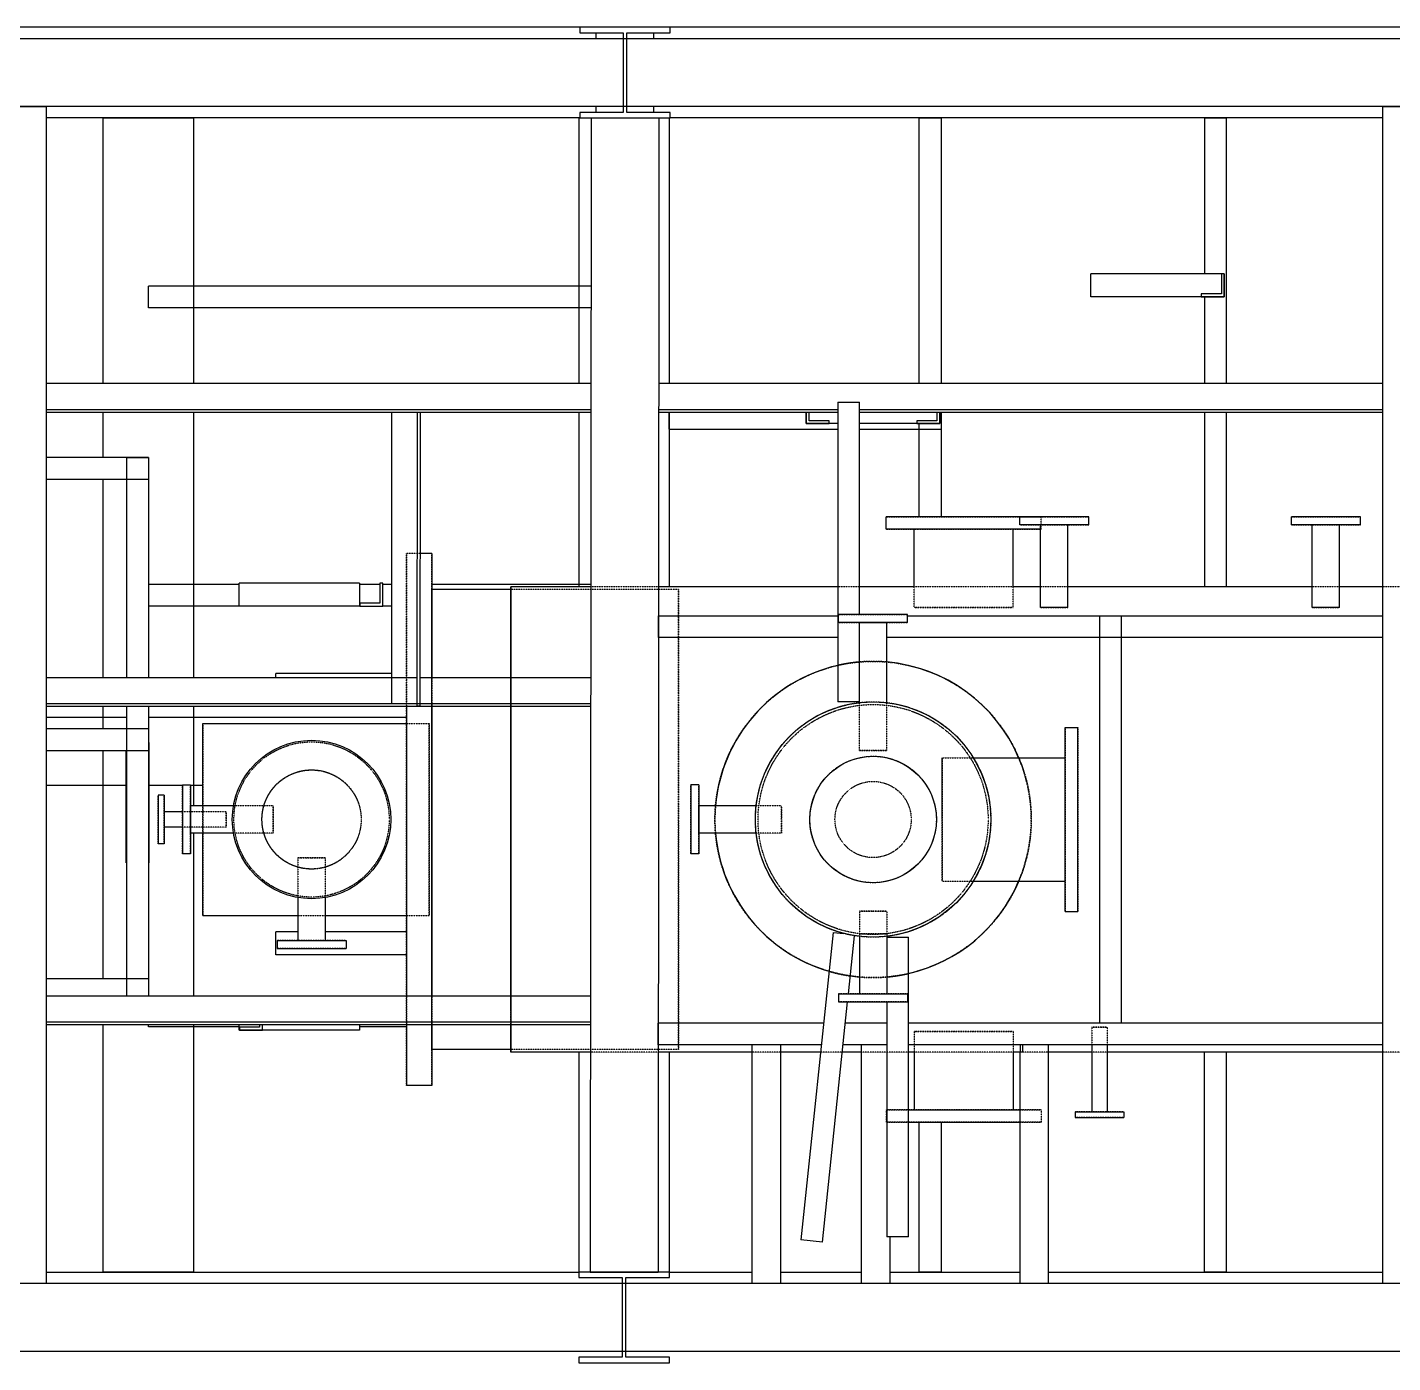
# Model space of a CAD drawing. Header units: inches. Extents: x 19 to 689223, y 34 to 210034.
# Drawn here: x 136505 to 139399, y 154164 to 156996 of the extents above; entities that cross this region are included whole.
import ezdxf

# ---------------------------------------------------------------- set-up
doc = ezdxf.new("R2010")
doc.units = ezdxf.units.IN
doc.header["$MEASUREMENT"] = 0
doc.linetypes.add('CABLEROUTEALL-EMBED 1_DWG$0$HIDDEN2', pattern=[0.1875, 0.125, -0.0625])
doc.layers.add('CABLEROUTEALL-EMBED 1_DWG$0$DwgTemplate', color=7, linetype='Continuous')

msp = doc.modelspace()

# ---------------------------------------------------------------- linework, layer by layer
at = {"layer": 'CABLEROUTEALL-EMBED 1_DWG$0$DwgTemplate', "color": 9, "linetype": 'Continuous'}
for p, q in [((137675.8963, 156995.8853), (135226.0062, 156995.8853)), ((137867.8747, 156995.8853), (137675.8963, 156995.8853)), ((137675.8963, 156995.8853), (137675.8963, 156984.3666)), ((137675.8963, 156984.3666), (137768.0459, 156984.3666)), ((137710.9323, 156971.888), (137710.9323, 156984.3666)), ((137768.0459, 156984.3666), (137768.0459, 156815.4256)), ((137775.725, 156984.3666), (137867.8747, 156984.3666)), ((137775.725, 156815.4256), (137775.725, 156984.3666)), ((137832.8386, 156971.888), (137832.8386, 156984.3666)), ((137867.8747, 156984.3666), (137867.8747, 156995.8853)), ((142137.2274, 156995.8853), (137867.8747, 156995.8853)), ((135130.017, 156971.888), (142229.377, 156971.888)), ((142229.377, 156827.9042), (135130.017, 156827.9042)), ((136401.8737, 156827.9042), (136545.8574, 156827.9042)), ((136545.8574, 154332.1854), (136545.8574, 156827.9042)), ((137675.8963, 156815.4256), (137675.8963, 156803.9069)), ((137768.0459, 156815.4256), (137675.8963, 156815.4256)), ((137710.9323, 156815.4256), (137710.9323, 156827.9042)), ((137867.8747, 156815.4256), (137775.725, 156815.4256)), ((137832.8386, 156815.4256), (137832.8386, 156827.9042)), ((137867.8747, 156803.9069), (137867.8747, 156815.4256)), ((139377.5383, 156827.9042), (139377.5383, 154332.1854)), ((139377.5383, 156827.9042), (139521.5221, 156827.9042)), ((137675.8963, 156803.9069), (136545.8574, 156803.9069)), ((136665.8439, 156803.9069), (136857.8223, 156803.9069)), ((136665.8439, 156240.4504), (136665.8439, 156803.9069)), ((136857.8223, 156240.4504), (136857.8223, 156803.9069)), ((137673.7304, 156803.9069), (137673.7304, 156240.4504)), ((137673.7304, 156803.9069), (137675.8963, 156803.9069)), ((137675.8963, 156803.9069), (137867.8747, 156803.9069)), ((137699.8206, 156803.9069), (137697.9587, 154356.1827)), ((137699.8206, 156803.9069), (137843.8044, 156803.9069)), ((137843.8044, 156803.9069), (137841.9425, 154356.1827)), ((137865.7087, 156803.9069), (137865.7087, 156240.4504)), ((139377.5383, 156803.9069), (137867.8747, 156803.9069)), ((138395.569, 156240.4504), (138395.569, 156803.9069)), ((138395.569, 156803.9069), (138441.6438, 156803.9069)), ((138441.6438, 156803.9069), (138441.6438, 156240.4504)), ((139000.3009, 156803.9069), (139046.3757, 156803.9069)), ((139000.3009, 156803.9069), (139000.3009, 156473.1282)), ((139046.3757, 156803.9069), (139046.3757, 156240.4504)), ((139041.9602, 156473.1282), (138758.859, 156473.1282)), ((138758.859, 156424.3657), (138758.859, 156473.1282)), ((139035.8649, 156473.1282), (139035.8649, 156430.461)), ((139041.9602, 156473.1282), (139035.8649, 156473.1282)), ((139041.9602, 156424.3657), (139041.9602, 156473.1282)), ((139041.9602, 156473.1282), (139041.9602, 156424.3657)), ((137699.5489, 156446.8271), (136761.8331, 156446.8271)), ((136761.8331, 156400.7523), (136761.8331, 156446.8271)), ((139041.9602, 156424.3657), (138758.859, 156424.3657)), ((138993.1977, 156430.461), (138993.1977, 156424.3657)), ((139035.8649, 156430.461), (138993.1977, 156430.461)), ((138993.1977, 156424.3657), (139041.9602, 156424.3657)), ((139000.3009, 156424.3657), (139000.3009, 156240.4504)), ((137699.5139, 156400.7523), (136761.8331, 156400.7523)), ((137699.392, 156240.4504), (136545.8574, 156240.4504)), ((139377.5383, 156240.4504), (137843.3758, 156240.4504)), ((138222.6325, 156201.2256), (138222.6325, 155565.6464)), ((138222.6325, 156201.2256), (138268.7073, 156201.2256)), ((138268.7073, 155750.4026), (138268.7073, 156201.2256)), ((136545.8574, 156185.7366), (137699.3503, 156185.7366)), ((136545.8574, 156179.9772), (136545.8574, 156185.7366)), ((136545.8574, 156179.9772), (137699.346, 156179.9772)), ((136665.8439, 156083.988), (136665.8439, 156179.9772)), ((136857.8223, 155616.5207), (136857.8223, 156179.9772)), ((137276.9305, 156179.9772), (137276.6176, 155561.8069)), ((137331.3285, 155556.0504), (137331.6444, 156179.9801)), ((137331.6444, 156179.9801), (137337.4037, 156179.9772)), ((137337.4037, 156179.9772), (137337.0879, 155556.0475)), ((137673.7304, 156179.9772), (137673.7304, 155809.459)), ((137699.3503, 156185.7366), (137699.346, 156179.9772)), ((137843.3298, 156179.9772), (137843.3342, 156185.7366)), ((137843.3298, 156179.9772), (138222.6325, 156179.9772)), ((137843.3342, 156185.7366), (138222.6325, 156185.7366)), ((137865.7087, 156179.9772), (137865.7087, 155809.459)), ((137865.7087, 156143.5013), (137865.7087, 156179.9772)), ((138156.1094, 156179.9772), (138156.1094, 156155.596)), ((138156.1094, 156155.596), (138156.1094, 156179.9772)), ((138162.2048, 156161.6913), (138162.2048, 156179.9772)), ((138268.7073, 156185.7366), (139377.5383, 156185.7366)), ((138268.7073, 156179.9772), (139377.5383, 156179.9772)), ((138433.1153, 156179.9772), (138433.1153, 156161.6913)), ((138439.2106, 156179.9772), (138439.2106, 156155.596)), ((138439.2106, 156155.596), (138439.2106, 156179.9772)), ((138441.6438, 156179.9772), (138441.6438, 155957.7392)), ((138441.6438, 156179.9772), (138441.6438, 156143.5013)), ((139000.3009, 156179.9772), (139000.3009, 155809.459)), ((139046.3757, 156179.9772), (139046.3757, 155809.459)), ((139377.5383, 156185.7366), (139377.5383, 156179.9772)), ((137865.7087, 156143.5013), (138222.6325, 156143.5013)), ((138156.1094, 156155.596), (138204.8719, 156155.596)), ((138222.6325, 156155.596), (138156.1094, 156155.596)), ((138204.8719, 156161.6913), (138162.2048, 156161.6913)), ((138204.8719, 156155.596), (138204.8719, 156161.6913)), ((138439.2106, 156155.596), (138268.7073, 156155.596)), ((138268.7073, 156143.5013), (138441.6438, 156143.5013)), ((138390.4481, 156161.6913), (138390.4481, 156155.596)), ((138433.1153, 156161.6913), (138390.4481, 156161.6913)), ((138390.4481, 156155.596), (138439.2106, 156155.596)), ((138395.569, 155957.7392), (138395.569, 156155.596)), ((136761.8331, 156083.988), (136545.8574, 156083.988)), ((136715.7583, 155616.5207), (136715.7583, 156083.988)), ((136715.7583, 156083.988), (136761.8331, 156083.988)), ((136761.8331, 156083.988), (136761.8331, 155616.5207)), ((136761.8331, 156083.988), (136761.8331, 156037.9132)), ((136545.8574, 156037.9132), (136761.8331, 156037.9132)), ((136665.8439, 155616.5207), (136665.8439, 156037.9132)), ((138608.473, 155957.7392), (138325.065, 155957.7392)), ((138325.065, 155931.7732), (138325.065, 155957.7392)), ((138608.473, 155957.7392), (138325.065, 155957.7392)), ((138325.065, 155931.7732), (138325.065, 155957.7392)), ((138754.7605, 155957.7392), (138608.473, 155957.7392)), ((138608.473, 155940.9162), (138608.473, 155957.7392)), ((138754.7605, 155957.7392), (138608.473, 155957.7392)), ((138608.473, 155940.9162), (138608.473, 155957.7392)), ((138754.7605, 155940.9162), (138608.473, 155940.9162)), ((138754.7605, 155940.9162), (138608.473, 155940.9162)), ((138652.664, 155765.7608), (138652.664, 155940.9162)), ((138652.664, 155765.7608), (138652.664, 155940.9162)), ((138710.5695, 155765.7608), (138710.5695, 155940.9162)), ((138710.5695, 155765.7608), (138710.5695, 155940.9162)), ((138754.7605, 155940.9162), (138754.7605, 155957.7392)), ((138754.7605, 155940.9162), (138754.7605, 155957.7392)), ((139330.6956, 155957.7392), (139184.4081, 155957.7392)), ((139184.4081, 155940.9162), (139184.4081, 155957.7392)), ((139330.6956, 155957.7392), (139184.4081, 155957.7392)), ((139184.4081, 155940.9162), (139184.4081, 155957.7392)), ((139330.6956, 155940.9162), (139184.4081, 155940.9162)), ((139330.6956, 155940.9162), (139184.4081, 155940.9162)), ((139228.5991, 155765.7608), (139228.5991, 155940.9162)), ((139228.5991, 155765.7608), (139228.5991, 155940.9162)), ((139286.5046, 155765.7608), (139286.5046, 155940.9162)), ((139286.5046, 155765.7608), (139286.5046, 155940.9162)), ((139330.6956, 155940.9162), (139330.6956, 155957.7392)), ((139330.6956, 155940.9162), (139330.6956, 155957.7392)), ((138652.664, 155931.7732), (138325.065, 155931.7732)), ((138652.664, 155931.7732), (138325.065, 155931.7732)), ((138384.4943, 155809.459), (138384.4943, 155931.7732)), ((138384.4943, 155809.459), (138384.4943, 155931.7732)), ((138594.7826, 155809.459), (138594.7826, 155931.7732)), ((138594.7826, 155809.459), (138594.7826, 155931.7732)), ((137362.3054, 155879.891), (137337.2518, 155879.891)), ((137362.3054, 155879.891), (137337.2518, 155879.891)), ((137362.3054, 155879.891), (137362.3054, 155616.5207)), ((137362.3054, 155879.891), (137362.3054, 155616.5207)), ((136761.8331, 155815.2183), (136953.8115, 155815.2183)), ((137208.873, 155817.3065), (136953.8115, 155817.3065)), ((136953.8115, 155768.544), (136953.8115, 155817.3065)), ((137208.873, 155817.3065), (137208.873, 155768.544)), ((137208.873, 155815.2183), (137252.0772, 155815.2183)), ((137258.1725, 155817.3065), (137252.0772, 155817.3065)), ((137252.0772, 155817.3065), (137252.0772, 155774.6393)), ((137258.1725, 155768.544), (137258.1725, 155817.3065)), ((137258.1725, 155815.2183), (137276.7459, 155815.2183)), ((137362.3054, 155815.2183), (137699.0685, 155815.2183)), ((137529.7466, 155803.6996), (137362.3054, 155803.6996)), ((137529.7466, 155803.6996), (137362.3054, 155803.6996)), ((137529.7466, 155616.5207), (137529.7466, 155809.459)), ((137529.7466, 155809.459), (137529.7466, 155616.5207)), ((137699.0641, 155809.459), (137529.7466, 155809.459)), ((138222.6325, 155809.459), (137843.0479, 155809.459)), ((138384.4943, 155809.459), (138268.7073, 155809.459)), ((138652.664, 155809.459), (138594.7826, 155809.459)), ((139228.5991, 155809.459), (138710.5695, 155809.459)), ((139377.5383, 155809.459), (139286.5046, 155809.459)), ((136761.8331, 155769.1435), (136953.8115, 155769.1435)), ((137208.873, 155768.544), (136953.8115, 155768.544)), ((137208.873, 155769.1435), (137209.41, 155769.1435)), ((137252.0772, 155774.6393), (137209.41, 155774.6393)), ((137209.41, 155774.6393), (137209.41, 155768.544)), ((137209.41, 155768.544), (137258.1725, 155768.544)), ((137258.1725, 155769.1435), (137276.7226, 155769.1435)), ((137842.9662, 155701.9511), (137843.0012, 155748.0259)), ((137843.0012, 155748.0259), (138222.6325, 155748.0259)), ((138297.66, 155750.4026), (138224.5163, 155750.4026)), ((138224.5163, 155733.5795), (138224.5163, 155750.4026)), ((138297.66, 155750.4026), (138224.5163, 155750.4026)), ((138224.5163, 155733.5795), (138224.5163, 155750.4026)), ((138370.8038, 155750.4026), (138297.66, 155750.4026)), ((138370.8038, 155750.4026), (138297.66, 155750.4026)), ((138370.8038, 155733.5795), (138370.8038, 155750.4026)), ((138370.8038, 155733.5795), (138370.8038, 155750.4026)), ((138370.8038, 155748.0259), (139377.5383, 155748.0259)), ((138710.5695, 155765.7608), (138652.664, 155765.7608)), ((138710.5695, 155765.7608), (138652.664, 155765.7608)), ((138777.606, 155748.0259), (138777.606, 154884.1232)), ((138777.606, 155748.0259), (138823.6808, 155748.0259)), ((138823.6808, 155748.0259), (138823.6808, 154884.1232)), ((139286.5046, 155765.7608), (139228.5991, 155765.7608)), ((139286.5046, 155765.7608), (139228.5991, 155765.7608)), ((139377.5383, 155748.0259), (139377.5383, 155701.9511)), ((138297.66, 155733.5795), (138224.5163, 155733.5795)), ((138297.66, 155733.5795), (138224.5163, 155733.5795)), ((138268.7073, 155563.9614), (138268.7073, 155733.5795)), ((138268.7073, 155563.9614), (138268.7073, 155733.5795)), ((138370.8038, 155733.5795), (138297.66, 155733.5795)), ((138370.8038, 155733.5795), (138297.66, 155733.5795)), ((138326.6128, 155563.9614), (138326.6128, 155733.5795)), ((138326.6128, 155563.9614), (138326.6128, 155733.5795)), ((138222.6325, 155701.9511), (137842.9662, 155701.9511)), ((139377.5383, 155701.9511), (138326.6128, 155701.9511)), ((137276.6497, 155625.3282), (137031.5976, 155625.3282)), ((137031.5976, 155616.5207), (137031.5976, 155625.3282)), ((137331.3591, 155616.5207), (136545.8574, 155616.5207)), ((137698.9174, 155616.5207), (137337.1185, 155616.5207)), ((138268.7073, 155565.6464), (138222.6325, 155565.6464)), ((136545.8574, 155556.0475), (136545.8574, 155561.8069)), ((136545.8574, 155561.8069), (137698.8757, 155561.8069)), ((136545.8574, 155556.0475), (137698.8714, 155556.0475)), ((136665.8439, 155508.0529), (136665.8439, 155556.0475)), ((136715.7583, 154941.7167), (136715.7583, 155556.0475)), ((136761.8331, 155556.0475), (136761.8331, 154941.7167)), ((136857.8223, 155345.0107), (136857.8223, 155556.0475)), ((137308.9715, 155556.0475), (137308.9715, 155316.0746)), ((137308.9715, 155556.0475), (137308.9715, 155316.0746)), ((137337.0879, 155556.0475), (137331.3285, 155556.0504)), ((137362.3054, 155556.0475), (137362.3054, 155316.0746)), ((137362.3054, 155556.0475), (137362.3054, 155316.0746)), ((137529.7466, 154941.7167), (137529.7466, 155556.0475)), ((137529.7466, 155556.0475), (137529.7466, 154941.7167)), ((137698.8757, 155561.8069), (137698.8714, 155556.0475)), ((136715.7583, 155532.0502), (136545.8574, 155532.0502)), ((136761.8331, 155508.0529), (136545.8574, 155508.0529)), ((137308.9715, 155532.0502), (136761.8331, 155532.0502)), ((136761.8331, 155508.0529), (136761.8331, 155461.9781)), ((136877.0201, 155345.0107), (136877.0201, 155519.5716)), ((136877.0201, 155345.0107), (136877.0201, 155519.5716)), ((136877.0201, 155519.5716), (137308.9715, 155519.5716)), ((138704.4982, 155316.0746), (138704.4982, 155511.1246)), ((138704.4982, 155511.1246), (138731.9881, 155511.1246)), ((138704.4982, 155316.0746), (138704.4982, 155511.1246)), ((138704.4982, 155511.1246), (138731.9881, 155511.1246)), ((138731.9881, 155316.0746), (138731.9881, 155511.1246)), ((138731.9881, 155316.0746), (138731.9881, 155511.1246)), ((136761.8331, 155479.215), (136763.177, 155479.215)), ((136763.177, 155224.1535), (136763.177, 155479.215)), ((136761.8331, 155461.9781), (136545.8574, 155461.9781)), ((136665.8439, 154978.1926), (136665.8439, 155461.9781)), ((136714.4145, 155224.1535), (136714.4145, 155461.9781)), ((136714.4145, 155461.9781), (136714.4145, 155429.9156)), ((136714.4145, 155429.9156), (136715.7583, 155429.9156)), ((136763.177, 155436.0109), (136761.8331, 155436.0109)), ((136761.8331, 155429.9156), (136763.177, 155429.9156)), ((136763.177, 155429.9156), (136763.177, 155436.0109)), ((138510.0564, 155447.1238), (138704.4982, 155447.1238)), ((138510.0564, 155447.1238), (138704.4982, 155447.1238)), ((136714.4145, 155388.0665), (136545.8574, 155388.0665)), ((136833.848, 155388.0665), (136763.177, 155388.0665)), ((136782.4938, 155367.8847), (136782.4938, 155264.2644)), ((136794.7454, 155367.8847), (136782.4938, 155367.8847)), ((136782.4938, 155367.8847), (136782.4938, 155264.2644)), ((136794.7454, 155367.8847), (136782.4938, 155367.8847)), ((136794.7454, 155367.8847), (136794.7454, 155264.2644)), ((136794.7454, 155367.8847), (136794.7454, 155264.2644)), ((136833.848, 155389.2018), (136833.848, 155316.058)), ((136850.6711, 155389.2018), (136833.848, 155389.2018)), ((136833.848, 155389.2018), (136833.848, 155316.058)), ((136850.6711, 155389.2018), (136833.848, 155389.2018)), ((136850.6711, 155389.2018), (136850.6711, 155316.058)), ((136850.6711, 155389.2018), (136850.6711, 155316.058)), ((136877.0201, 155388.0665), (136850.6711, 155388.0665)), ((137911.3266, 155389.2183), (137911.3266, 155316.0746)), ((137928.1497, 155389.2183), (137911.3266, 155389.2183)), ((137911.3266, 155389.2183), (137911.3266, 155316.0746)), ((137928.1497, 155389.2183), (137911.3266, 155389.2183)), ((137928.1497, 155389.2183), (137928.1497, 155316.0746)), ((137928.1497, 155389.2183), (137928.1497, 155316.0746)), ((136833.848, 155332.1052), (136794.7454, 155332.1052)), ((136833.848, 155332.1052), (136794.7454, 155332.1052)), ((136941.927, 155345.0107), (136850.6711, 155345.0107)), ((136941.927, 155345.0107), (136850.6711, 155345.0107)), ((138049.7733, 155345.0273), (137928.1497, 155345.0273)), ((138049.7733, 155345.0273), (137928.1497, 155345.0273)), ((136833.848, 155316.058), (136833.848, 155242.9142)), ((136833.848, 155316.058), (136833.848, 155242.9142)), ((136850.6711, 155316.058), (136850.6711, 155242.9142)), ((136850.6711, 155316.058), (136850.6711, 155242.9142)), ((137308.9715, 155316.0746), (137308.9715, 154941.7167)), ((137308.9715, 155316.0746), (137308.9715, 154941.7167)), ((137362.3054, 155316.0746), (137362.3054, 154941.7167)), ((137362.3054, 155316.0746), (137362.3054, 154941.7167)), ((137911.3266, 155316.0746), (137911.3266, 155242.9308)), ((137911.3266, 155316.0746), (137911.3266, 155242.9308)), ((137928.1497, 155316.0746), (137928.1497, 155242.9308)), ((137928.1497, 155316.0746), (137928.1497, 155242.9308)), ((138704.4982, 155121.0245), (138704.4982, 155316.0746)), ((138704.4982, 155121.0245), (138704.4982, 155316.0746)), ((138731.9881, 155121.0245), (138731.9881, 155316.0746)), ((138731.9881, 155121.0245), (138731.9881, 155316.0746)), ((136833.848, 155300.0439), (136794.7454, 155300.0439)), ((136833.848, 155300.0439), (136794.7454, 155300.0439)), ((136941.927, 155287.1053), (136850.6711, 155287.1053)), ((136941.927, 155287.1053), (136850.6711, 155287.1053)), ((136857.8223, 154941.7167), (136857.8223, 155287.1053)), ((136877.0201, 155112.5775), (136877.0201, 155287.1053)), ((136877.0201, 155112.5775), (136877.0201, 155287.1053)), ((138049.7733, 155287.1218), (137928.1497, 155287.1218)), ((138049.7733, 155287.1218), (137928.1497, 155287.1218)), ((136794.7454, 155264.2644), (136782.4938, 155264.2644)), ((136794.7454, 155264.2644), (136782.4938, 155264.2644)), ((136715.7583, 155224.1535), (136714.4145, 155224.1535)), ((136763.177, 155224.1535), (136761.8331, 155224.1535)), ((136850.6711, 155242.9142), (136833.848, 155242.9142)), ((136850.6711, 155242.9142), (136833.848, 155242.9142)), ((137928.1497, 155242.9308), (137911.3266, 155242.9308)), ((137928.1497, 155242.9308), (137911.3266, 155242.9308)), ((138510.0564, 155185.0253), (138704.4982, 155185.0253)), ((138510.0564, 155185.0253), (138704.4982, 155185.0253)), ((137078.4414, 155150.5908), (137078.4414, 155059.3349)), ((137078.4414, 155150.5908), (137078.4414, 155059.3349)), ((137136.3469, 155150.5908), (137136.3469, 155059.3349)), ((137136.3469, 155150.5908), (137136.3469, 155059.3349)), ((136877.0201, 155112.5775), (137078.4414, 155112.5775)), ((137136.3469, 155112.5775), (137308.9715, 155112.5775)), ((138704.4982, 155121.0245), (138731.9881, 155121.0245)), ((138704.4982, 155121.0245), (138731.9881, 155121.0245)), ((137078.4414, 155078.1898), (137031.5976, 155078.1898)), ((137031.5976, 155029.4273), (137031.5976, 155078.1898)), ((137308.9715, 155078.1898), (137136.3469, 155078.1898)), ((138212.7285, 155076.7193), (138144.7867, 154424.8243)), ((138212.7285, 155076.7193), (138235.6418, 155074.3312)), ((137034.2504, 155059.3349), (137107.3942, 155059.3349)), ((137034.2504, 155059.3349), (137034.2504, 155042.5119)), ((137034.2504, 155059.3349), (137107.3942, 155059.3349)), ((137034.2504, 155059.3349), (137034.2504, 155042.5119)), ((137034.2504, 155042.5119), (137107.3942, 155042.5119)), ((137034.2504, 155042.5119), (137107.3942, 155042.5119)), ((137107.3942, 155059.3349), (137180.5379, 155059.3349)), ((137107.3942, 155059.3349), (137180.5379, 155059.3349)), ((137107.3942, 155042.5119), (137180.5379, 155042.5119)), ((137107.3942, 155042.5119), (137180.5379, 155042.5119)), ((137180.5379, 155059.3349), (137180.5379, 155042.5119)), ((137180.5379, 155059.3349), (137180.5379, 155042.5119)), ((138245.4878, 154946.5642), (138258.3134, 155069.6238)), ((138268.7073, 155068.1878), (138268.7073, 154946.5642)), ((138268.7073, 155068.1878), (138268.7073, 154946.5642)), ((138326.6128, 155068.1878), (138326.6128, 154946.5642)), ((138326.6128, 155068.1878), (138326.6128, 154946.5642)), ((138326.6128, 155066.5027), (138372.6876, 155066.5027)), ((138372.6876, 154430.9235), (138372.6876, 155066.5027)), ((137308.9715, 155029.4273), (137031.5976, 155029.4273)), ((136761.8331, 154978.1926), (136545.8574, 154978.1926)), ((136761.8331, 154978.1926), (136761.8331, 154941.7167)), ((137698.4041, 154941.7167), (136545.8574, 154941.7167)), ((138190.6133, 154420.0481), (138243.7345, 154929.7411)), ((138224.5163, 154946.5642), (138297.66, 154946.5642)), ((138224.5163, 154946.5642), (138224.5163, 154929.7411)), ((138224.5163, 154946.5642), (138297.66, 154946.5642)), ((138224.5163, 154946.5642), (138224.5163, 154929.7411)), ((138224.5163, 154929.7411), (138297.66, 154929.7411)), ((138224.5163, 154929.7411), (138297.66, 154929.7411)), ((138297.66, 154946.5642), (138370.8038, 154946.5642)), ((138297.66, 154946.5642), (138370.8038, 154946.5642)), ((138297.66, 154929.7411), (138370.8038, 154929.7411)), ((138297.66, 154929.7411), (138370.8038, 154929.7411)), ((138326.6128, 154929.7411), (138326.6128, 154430.9235)), ((138370.8038, 154946.5642), (138370.8038, 154929.7411)), ((138370.8038, 154946.5642), (138370.8038, 154929.7411)), ((136545.8574, 154887.0029), (137698.3624, 154887.0029)), ((136545.8574, 154881.2436), (136545.8574, 154887.0029)), ((136545.8574, 154881.2436), (137698.3581, 154881.2436)), ((136665.8439, 154356.1827), (136665.8439, 154881.2436)), ((136761.8331, 154876.4441), (136761.8331, 154881.2436)), ((136953.8115, 154876.4441), (136761.8331, 154876.4441)), ((136857.8223, 154356.1827), (136857.8223, 154881.2436)), ((136953.8115, 154869.3409), (136953.8115, 154881.2436)), ((137208.873, 154869.3409), (136953.8115, 154869.3409)), ((136997.0156, 154875.4362), (136954.3484, 154875.4362)), ((136954.3484, 154875.4362), (136954.3484, 154869.3409)), ((136954.3484, 154869.3409), (137003.1109, 154869.3409)), ((136997.0156, 154881.2436), (136997.0156, 154875.4362)), ((137003.1109, 154869.3409), (137003.1109, 154881.2436)), ((137208.873, 154881.2436), (137208.873, 154869.3409)), ((137308.9715, 154876.4441), (137208.873, 154876.4441)), ((137308.9715, 154881.2436), (137308.9715, 154752.2581)), ((137308.9715, 154881.2436), (137308.9715, 154752.2581)), ((137362.3054, 154881.2436), (137362.3054, 154752.2581)), ((137362.3054, 154881.2436), (137362.3054, 154752.2581)), ((137529.7466, 154822.6902), (137529.7466, 154881.2436)), ((137529.7466, 154881.2436), (137529.7466, 154822.6902)), ((137698.3624, 154887.0029), (137698.3581, 154881.2436)), ((137842.309, 154838.0484), (137842.3441, 154884.1232)), ((138192.6557, 154884.1232), (137842.3441, 154884.1232)), ((138326.6128, 154884.1232), (138238.9801, 154884.1232)), ((139377.5383, 154884.1232), (138372.6876, 154884.1232)), ((138823.6808, 154884.1232), (138777.606, 154884.1232)), ((139377.5383, 154884.1232), (139377.5383, 154838.0484)), ((137529.7466, 154828.4495), (137362.3054, 154828.4495)), ((137529.7466, 154828.4495), (137362.3054, 154828.4495)), ((137698.3135, 154822.6902), (137529.7466, 154822.6902)), ((137673.7304, 154822.6902), (137673.7304, 154356.1827)), ((138040.793, 154822.6902), (137842.2973, 154822.6902)), ((138187.8537, 154838.0484), (137842.309, 154838.0484)), ((137865.7087, 154822.6902), (137865.7087, 154356.1827)), ((138040.793, 154838.0484), (138040.793, 154332.1854)), ((138101.2662, 154838.0484), (138101.2662, 154332.1854)), ((138186.2531, 154822.6902), (138101.2662, 154822.6902)), ((138273.2788, 154822.6902), (138232.5774, 154822.6902)), ((138326.6128, 154838.0484), (138234.1781, 154838.0484)), ((138273.2788, 154332.1854), (138273.2788, 154838.0484)), ((139377.5383, 154838.0484), (138372.6876, 154838.0484)), ((138384.4943, 154822.6902), (138372.6876, 154822.6902)), ((138384.4943, 154822.6902), (138384.4943, 154700.3759)), ((138384.4943, 154822.6902), (138384.4943, 154700.3759)), ((138609.2409, 154822.6902), (138594.7826, 154822.6902)), ((138594.7826, 154822.6902), (138594.7826, 154700.3759)), ((138594.7826, 154822.6902), (138594.7826, 154700.3759)), ((138609.2409, 154838.0484), (138609.2409, 154823.6501)), ((138609.2409, 154332.1854), (138609.2409, 154823.6501)), ((138609.2409, 154823.6501), (138615.0003, 154823.6501)), ((138615.0003, 154823.6501), (138615.0003, 154838.0484)), ((138669.7141, 154332.1854), (138669.7141, 154838.0484)), ((138761.5753, 154822.6902), (138669.7141, 154822.6902)), ((138761.5753, 154838.0484), (138761.5753, 154696.2604)), ((138761.5753, 154838.0484), (138761.5753, 154696.2604)), ((138793.6366, 154838.0484), (138793.6366, 154696.2604)), ((138793.6366, 154838.0484), (138793.6366, 154696.2604)), ((139377.5383, 154822.6902), (138793.6366, 154822.6902)), ((139000.3009, 154356.1827), (139000.3009, 154822.6902)), ((139046.3757, 154822.6902), (139046.3757, 154356.1827)), ((137362.3054, 154752.2581), (137308.9715, 154752.2581)), ((137362.3054, 154752.2581), (137308.9715, 154752.2581)), ((138372.6876, 154700.3759), (138609.2409, 154700.3759)), ((138372.6876, 154700.3759), (138609.2409, 154700.3759)), ((138725.7958, 154696.2604), (138829.4161, 154696.2604)), ((138725.7958, 154696.2604), (138725.7958, 154684.0088)), ((138725.7958, 154696.2604), (138829.4161, 154696.2604)), ((138725.7958, 154696.2604), (138725.7958, 154684.0088)), ((138829.4161, 154696.2604), (138829.4161, 154684.0088)), ((138829.4161, 154696.2604), (138829.4161, 154684.0088)), ((138372.6876, 154674.4099), (138609.2409, 154674.4099)), ((138372.6876, 154674.4099), (138609.2409, 154674.4099)), ((138395.569, 154356.1827), (138395.569, 154674.4099)), ((138441.6438, 154674.4099), (138441.6438, 154356.1827)), ((138725.7958, 154684.0088), (138829.4161, 154684.0088)), ((138725.7958, 154684.0088), (138829.4161, 154684.0088)), ((138190.6133, 154420.0481), (138144.7867, 154424.8243)), ((138372.6876, 154430.9235), (138326.6128, 154430.9235)), ((138333.752, 154332.1854), (138333.752, 154430.9235)), ((136545.8574, 154356.1827), (137673.8884, 154356.1827)), ((136857.8223, 154356.1827), (136665.8439, 154356.1827)), ((137673.8884, 154356.1827), (137673.7304, 154356.1827)), ((137865.8667, 154356.1827), (137673.8884, 154356.1827)), ((137673.8884, 154356.1827), (137673.8884, 154344.664)), ((137697.9587, 154356.1827), (137841.9425, 154356.1827)), ((137865.8667, 154356.1827), (138040.793, 154356.1827)), ((137865.8667, 154344.664), (137865.8667, 154356.1827)), ((138101.2662, 154356.1827), (138273.2788, 154356.1827)), ((138333.752, 154356.1827), (138609.2409, 154356.1827)), ((138441.6438, 154356.1827), (138395.569, 154356.1827)), ((138669.7141, 154356.1827), (139377.5383, 154356.1827)), ((139046.3757, 154356.1827), (139000.3009, 154356.1827)), ((142229.377, 154332.1854), (135130.017, 154332.1854)), ((136545.8574, 154332.1854), (136401.8737, 154332.1854)), ((137673.8884, 154344.664), (137766.038, 154344.664)), ((137766.038, 154344.664), (137766.038, 154175.7231)), ((137773.7171, 154175.7231), (137773.7171, 154344.664)), ((137773.7171, 154344.664), (137865.8667, 154344.664)), ((139521.5221, 154332.1854), (139377.5383, 154332.1854)), ((142229.377, 154188.2017), (135130.017, 154188.2017)), ((137673.8884, 154175.7231), (137673.8884, 154164.2044)), ((137766.038, 154175.7231), (137673.8884, 154175.7231)), ((137865.8667, 154175.7231), (137773.7171, 154175.7231)), ((137865.8667, 154164.2044), (137865.8667, 154175.7231)), ((137673.8884, 154164.2044), (137865.8667, 154164.2044))]:
    msp.add_line(p, q, dxfattribs=at)
at = {"layer": 'CABLEROUTEALL-EMBED 1_DWG$0$DwgTemplate', "color": 9, "linetype": 'CABLEROUTEALL-EMBED 1_DWG$0$HIDDEN2'}
for p, q in [((138325.065, 155957.7392), (138654.2119, 155957.7392)), ((138325.065, 155957.7392), (138654.2119, 155957.7392)), ((138654.2119, 155957.7392), (138608.473, 155957.7392)), ((138608.473, 155957.7392), (138754.7605, 155957.7392)), ((138608.473, 155957.7392), (138754.7605, 155957.7392)), ((138654.2119, 155957.7392), (138608.473, 155957.7392)), ((138608.473, 155940.9162), (138754.7605, 155940.9162)), ((138608.473, 155940.9162), (138754.7605, 155940.9162)), ((138710.5695, 155940.9162), (138652.664, 155940.9162)), ((138710.5695, 155940.9162), (138652.664, 155940.9162)), ((138654.2119, 155931.7732), (138654.2119, 155957.7392)), ((138654.2119, 155931.7732), (138654.2119, 155957.7392)), ((139184.4081, 155957.7392), (139330.6956, 155957.7392)), ((139184.4081, 155957.7392), (139330.6956, 155957.7392)), ((139184.4081, 155940.9162), (139330.6956, 155940.9162)), ((139184.4081, 155940.9162), (139330.6956, 155940.9162)), ((139286.5046, 155940.9162), (139228.5991, 155940.9162)), ((139286.5046, 155940.9162), (139228.5991, 155940.9162)), ((138325.065, 155931.7732), (138654.2119, 155931.7732)), ((138325.065, 155931.7732), (138654.2119, 155931.7732)), ((138594.7826, 155931.7732), (138384.4943, 155931.7732)), ((138594.7826, 155931.7732), (138384.4943, 155931.7732)), ((138654.2119, 155931.7732), (138652.664, 155931.7732)), ((138654.2119, 155931.7732), (138652.664, 155931.7732)), ((137308.9715, 154752.2581), (137308.9715, 155879.891)), ((137308.9715, 155879.891), (137308.9715, 155556.0475)), ((137337.2518, 155879.891), (137308.9715, 155879.891)), ((137308.9715, 154752.2581), (137308.9715, 155879.891)), ((137308.9715, 155879.891), (137308.9715, 155556.0475)), ((137337.2518, 155879.891), (137308.9715, 155879.891)), ((137362.3054, 154752.2581), (137362.3054, 155879.891)), ((137362.3054, 154752.2581), (137362.3054, 155879.891)), ((137362.3054, 154828.4495), (137362.3054, 155803.6996)), ((137362.3054, 154828.4495), (137362.3054, 155803.6996)), ((137529.7466, 155809.459), (137529.7466, 154822.6902)), ((137529.7466, 154822.6902), (137529.7466, 155809.459)), ((137884.9066, 155803.6996), (137529.7466, 155803.6996)), ((137884.9066, 155803.6996), (137529.7466, 155803.6996)), ((137843.0479, 155809.459), (137699.0641, 155809.459)), ((137884.9066, 154828.4495), (137884.9066, 155803.6996)), ((137884.9066, 155803.6996), (137884.9066, 155316.0746)), ((137884.9066, 154828.4495), (137884.9066, 155803.6996)), ((137884.9066, 155803.6996), (137884.9066, 155316.0746)), ((138268.7073, 155809.459), (138222.6325, 155809.459)), ((138594.7826, 155809.459), (138384.4943, 155809.459)), ((138384.4943, 155765.7608), (138384.4943, 155809.459)), ((138384.4943, 155765.7608), (138384.4943, 155809.459)), ((138594.7826, 155765.7608), (138594.7826, 155809.459)), ((138594.7826, 155765.7608), (138594.7826, 155809.459)), ((138710.5695, 155809.459), (138652.664, 155809.459)), ((139286.5046, 155809.459), (139228.5991, 155809.459)), ((139521.5221, 155809.459), (139377.5383, 155809.459)), ((138224.5163, 155750.4026), (138370.8038, 155750.4026)), ((138224.5163, 155750.4026), (138370.8038, 155750.4026)), ((138594.7826, 155765.7608), (138384.4943, 155765.7608)), ((138384.4943, 155765.7608), (138594.7826, 155765.7608)), ((138594.7826, 155765.7608), (138384.4943, 155765.7608)), ((138384.4943, 155765.7608), (138594.7826, 155765.7608)), ((138652.664, 155765.7608), (138710.5695, 155765.7608)), ((138652.664, 155765.7608), (138710.5695, 155765.7608)), ((139228.5991, 155765.7608), (139286.5046, 155765.7608)), ((139228.5991, 155765.7608), (139286.5046, 155765.7608)), ((138224.5163, 155733.5795), (138370.8038, 155733.5795)), ((138224.5163, 155733.5795), (138370.8038, 155733.5795)), ((138268.7073, 155733.5795), (138326.6128, 155733.5795)), ((138268.7073, 155733.5795), (138326.6128, 155733.5795)), ((137362.3054, 155616.5207), (137362.3054, 155556.0475)), ((137362.3054, 155616.5207), (137362.3054, 155556.0475)), ((137529.7466, 155556.0475), (137529.7466, 155616.5207)), ((137529.7466, 155616.5207), (137529.7466, 155556.0475)), ((138268.7073, 155462.435), (138268.7073, 155563.9614)), ((138268.7073, 155462.435), (138268.7073, 155563.9614)), ((138326.6128, 155462.435), (138326.6128, 155563.9614)), ((138326.6128, 155462.435), (138326.6128, 155563.9614)), ((136877.0201, 155519.5716), (136877.0201, 155112.5775)), ((136877.0201, 155519.5716), (136877.0201, 155112.5775)), ((137308.9715, 155519.5716), (137356.966, 155519.5716)), ((137356.966, 155112.5775), (137356.966, 155519.5716)), ((137356.966, 155519.5716), (137356.966, 155112.5775)), ((137356.966, 155112.5775), (137356.966, 155519.5716)), ((137356.966, 155519.5716), (137356.966, 155112.5775)), ((138704.4982, 155511.1246), (138704.4982, 155121.0245)), ((138704.4982, 155121.0245), (138704.4982, 155511.1246)), ((138704.4982, 155511.1246), (138731.9881, 155511.1246)), ((138704.4982, 155316.0746), (138704.4982, 155511.1246)), ((138704.4982, 155511.1246), (138704.4982, 155121.0245)), ((138704.4982, 155511.1246), (138731.9881, 155511.1246)), ((138704.4982, 155511.1246), (138704.4982, 155121.0245)), ((138731.9881, 155121.0245), (138731.9881, 155511.1246)), ((138731.9881, 155511.1246), (138731.9881, 155121.0245)), ((138731.9881, 155316.0746), (138731.9881, 155511.1246)), ((138731.9881, 155511.1246), (138731.9881, 155121.0245)), ((138731.9881, 155511.1246), (138731.9881, 155121.0245)), ((138297.66, 155462.435), (138268.7073, 155462.435)), ((138268.7073, 155462.435), (138326.6128, 155462.435)), ((138297.66, 155462.435), (138268.7073, 155462.435)), ((138268.7073, 155462.435), (138326.6128, 155462.435)), ((138326.6128, 155462.435), (138297.66, 155462.435)), ((138326.6128, 155462.435), (138297.66, 155462.435)), ((138444.0205, 155316.0746), (138444.0205, 155447.1238)), ((138444.0205, 155447.1238), (138444.0205, 155185.0253)), ((138444.0205, 155185.0253), (138444.0205, 155447.1238)), ((138444.0205, 155447.1238), (138510.0564, 155447.1238)), ((138444.0205, 155447.1238), (138704.4982, 155447.1238)), ((138444.0205, 155316.0746), (138444.0205, 155447.1238)), ((138444.0205, 155447.1238), (138444.0205, 155185.0253)), ((138444.0205, 155447.1238), (138704.4982, 155447.1238)), ((138444.0205, 155316.0746), (138444.0205, 155447.1238)), ((138444.0205, 155447.1238), (138444.0205, 155185.0253)), ((138444.0205, 155447.1238), (138510.0564, 155447.1238)), ((138704.4982, 155185.0253), (138704.4982, 155447.1238)), ((138704.4982, 155185.0253), (138704.4982, 155447.1238)), ((138704.4982, 155185.0253), (138704.4982, 155447.1238)), ((138704.4982, 155185.0253), (138704.4982, 155447.1238)), ((136782.4938, 155264.2644), (136782.4938, 155367.8847)), ((136782.4938, 155264.2644), (136782.4938, 155367.8847)), ((136794.7454, 155264.2644), (136794.7454, 155367.8847)), ((136794.7454, 155264.2644), (136794.7454, 155367.8847)), ((136833.848, 155242.9142), (136833.848, 155389.2018)), ((136833.848, 155242.9142), (136833.848, 155389.2018)), ((136850.6711, 155242.9142), (136850.6711, 155389.2018)), ((136850.6711, 155242.9142), (136850.6711, 155389.2018)), ((137911.3266, 155242.9308), (137911.3266, 155389.2183)), ((137911.3266, 155242.9308), (137911.3266, 155389.2183)), ((137928.1497, 155242.9308), (137928.1497, 155389.2183)), ((137928.1497, 155242.9308), (137928.1497, 155389.2183)), ((136794.7454, 155332.1052), (136794.7454, 155300.0439)), ((136794.7454, 155332.1052), (136794.7454, 155300.0439)), ((136926.4776, 155332.1052), (136833.848, 155332.1052)), ((136926.4776, 155332.1052), (136833.848, 155332.1052)), ((136850.6711, 155287.1053), (136850.6711, 155345.0107)), ((136850.6711, 155287.1053), (136850.6711, 155345.0107)), ((136877.0201, 155287.1053), (136877.0201, 155345.0107)), ((136877.0201, 155287.1053), (136877.0201, 155345.0107)), ((136926.4776, 155300.0439), (136926.4776, 155332.1052)), ((136926.4776, 155332.1052), (136926.4776, 155300.0439)), ((136926.4776, 155300.0439), (136926.4776, 155332.1052)), ((136926.4776, 155332.1052), (136926.4776, 155300.0439)), ((137025.8264, 155345.0107), (136941.927, 155345.0107)), ((137025.8264, 155345.0107), (136941.927, 155345.0107)), ((137025.8264, 155287.1053), (137025.8264, 155345.0107)), ((137025.8264, 155345.0107), (137025.8264, 155316.058)), ((137025.8264, 155287.1053), (137025.8264, 155345.0107)), ((137025.8264, 155345.0107), (137025.8264, 155316.058)), ((137928.1497, 155287.1218), (137928.1497, 155345.0273)), ((137928.1497, 155287.1218), (137928.1497, 155345.0273)), ((138103.305, 155345.0273), (138049.7733, 155345.0273)), ((138103.305, 155345.0273), (138049.7733, 155345.0273)), ((138103.305, 155287.1218), (138103.305, 155345.0273)), ((138103.305, 155345.0273), (138103.305, 155316.0746)), ((138103.305, 155287.1218), (138103.305, 155345.0273)), ((138103.305, 155345.0273), (138103.305, 155316.0746)), ((137025.8264, 155316.058), (137025.8264, 155287.1053)), ((137025.8264, 155316.058), (137025.8264, 155287.1053)), ((137884.9066, 155316.0746), (137884.9066, 154828.4495)), ((137884.9066, 155316.0746), (137884.9066, 154828.4495)), ((138103.305, 155316.0746), (138103.305, 155287.1218)), ((138103.305, 155316.0746), (138103.305, 155287.1218)), ((138444.0205, 155185.0253), (138444.0205, 155316.0746)), ((138444.0205, 155185.0253), (138444.0205, 155316.0746)), ((138444.0205, 155185.0253), (138444.0205, 155316.0746)), ((138704.4982, 155121.0245), (138704.4982, 155316.0746)), ((138731.9881, 155121.0245), (138731.9881, 155316.0746)), ((136926.4776, 155300.0439), (136833.848, 155300.0439)), ((136926.4776, 155300.0439), (136833.848, 155300.0439)), ((137025.8264, 155287.1053), (136941.927, 155287.1053)), ((137025.8264, 155287.1053), (136941.927, 155287.1053)), ((138103.305, 155287.1218), (138049.7733, 155287.1218)), ((138103.305, 155287.1218), (138049.7733, 155287.1218)), ((137136.3469, 155234.4902), (137078.4414, 155234.4902)), ((137078.4414, 155234.4902), (137107.3942, 155234.4902)), ((137078.4414, 155234.4902), (137078.4414, 155150.5908)), ((137136.3469, 155234.4902), (137078.4414, 155234.4902)), ((137078.4414, 155234.4902), (137107.3942, 155234.4902)), ((137078.4414, 155234.4902), (137078.4414, 155150.5908)), ((137107.3942, 155234.4902), (137136.3469, 155234.4902)), ((137107.3942, 155234.4902), (137136.3469, 155234.4902)), ((137136.3469, 155234.4902), (137136.3469, 155150.5908)), ((137136.3469, 155234.4902), (137136.3469, 155150.5908)), ((138444.0205, 155185.0253), (138510.0564, 155185.0253)), ((138444.0205, 155185.0253), (138704.4982, 155185.0253)), ((138444.0205, 155185.0253), (138704.4982, 155185.0253)), ((138444.0205, 155185.0253), (138510.0564, 155185.0253)), ((137078.4414, 155112.5775), (137136.3469, 155112.5775)), ((137308.9715, 155112.5775), (137356.966, 155112.5775)), ((138326.6128, 155121.7195), (138268.7073, 155121.7195)), ((138268.7073, 155121.7195), (138297.66, 155121.7195)), ((138268.7073, 155121.7195), (138268.7073, 155073.7249)), ((138326.6128, 155121.7195), (138268.7073, 155121.7195)), ((138268.7073, 155121.7195), (138297.66, 155121.7195)), ((138268.7073, 155121.7195), (138268.7073, 155073.7249)), ((138297.66, 155121.7195), (138326.6128, 155121.7195)), ((138297.66, 155121.7195), (138326.6128, 155121.7195)), ((138326.6128, 155121.7195), (138326.6128, 155073.7249)), ((138326.6128, 155121.7195), (138326.6128, 155073.7249)), ((138704.4982, 155121.0245), (138731.9881, 155121.0245)), ((138704.4982, 155121.0245), (138731.9881, 155121.0245)), ((138326.6128, 155073.7249), (138268.7073, 155073.7249)), ((138268.7073, 155073.7249), (138297.66, 155073.7249)), ((138268.7073, 155073.7249), (138268.7073, 155068.1878)), ((138268.7073, 155073.7249), (138268.7073, 154946.5642)), ((138326.6128, 155073.7249), (138268.7073, 155073.7249)), ((138268.7073, 155073.7249), (138297.66, 155073.7249)), ((138268.7073, 155073.7249), (138268.7073, 155068.1878)), ((138268.7073, 155073.7249), (138268.7073, 154946.5642)), ((138297.66, 155073.7249), (138326.6128, 155073.7249)), ((138297.66, 155073.7249), (138326.6128, 155073.7249)), ((138326.6128, 155073.7249), (138326.6128, 155068.1878)), ((138326.6128, 155073.7249), (138326.6128, 154946.5642)), ((138326.6128, 155073.7249), (138326.6128, 155068.1878)), ((138326.6128, 155073.7249), (138326.6128, 154946.5642)), ((137180.5379, 155059.3349), (137034.2504, 155059.3349)), ((137180.5379, 155059.3349), (137034.2504, 155059.3349)), ((137180.5379, 155042.5119), (137034.2504, 155042.5119)), ((137180.5379, 155042.5119), (137034.2504, 155042.5119)), ((137078.4414, 155059.3349), (137136.3469, 155059.3349)), ((137078.4414, 155059.3349), (137136.3469, 155059.3349)), ((137308.9715, 154941.7167), (137308.9715, 154881.2436)), ((137308.9715, 154941.7167), (137308.9715, 154881.2436)), ((137362.3054, 154941.7167), (137362.3054, 154881.2436)), ((137362.3054, 154941.7167), (137362.3054, 154881.2436)), ((137529.7466, 154881.2436), (137529.7466, 154941.7167)), ((137529.7466, 154941.7167), (137529.7466, 154881.2436)), ((138224.5163, 154946.5642), (138370.8038, 154946.5642)), ((138370.8038, 154946.5642), (138224.5163, 154946.5642)), ((138224.5163, 154946.5642), (138224.5163, 154929.7411)), ((138370.8038, 154946.5642), (138224.5163, 154946.5642)), ((138370.8038, 154946.5642), (138224.5163, 154946.5642)), ((138224.5163, 154946.5642), (138297.66, 154946.5642)), ((138224.5163, 154946.5642), (138224.5163, 154929.7411)), ((138224.5163, 154929.7411), (138370.8038, 154929.7411)), ((138370.8038, 154929.7411), (138224.5163, 154929.7411)), ((138370.8038, 154929.7411), (138224.5163, 154929.7411)), ((138370.8038, 154929.7411), (138224.5163, 154929.7411)), ((138224.5163, 154929.7411), (138297.66, 154929.7411)), ((138268.7073, 154946.5642), (138326.6128, 154946.5642)), ((138268.7073, 154946.5642), (138326.6128, 154946.5642)), ((138268.7073, 154946.5642), (138326.6128, 154946.5642)), ((138268.7073, 154946.5642), (138326.6128, 154946.5642)), ((138297.66, 154946.5642), (138370.8038, 154946.5642)), ((138297.66, 154929.7411), (138370.8038, 154929.7411)), ((138370.8038, 154946.5642), (138370.8038, 154929.7411)), ((138370.8038, 154946.5642), (138370.8038, 154929.7411)), ((138793.6366, 154875.9872), (138761.5753, 154875.9872)), ((138761.5753, 154875.9872), (138793.6366, 154875.9872)), ((138761.5753, 154875.9872), (138761.5753, 154838.0484)), ((138793.6366, 154875.9872), (138761.5753, 154875.9872)), ((138761.5753, 154875.9872), (138793.6366, 154875.9872)), ((138761.5753, 154875.9872), (138761.5753, 154838.0484)), ((138793.6366, 154875.9872), (138793.6366, 154838.0484)), ((138793.6366, 154875.9872), (138793.6366, 154838.0484)), ((138594.7826, 154866.3883), (138384.4943, 154866.3883)), ((138384.4943, 154866.3883), (138594.7826, 154866.3883)), ((138384.4943, 154866.3883), (138384.4943, 154822.6902)), ((138594.7826, 154866.3883), (138384.4943, 154866.3883)), ((138384.4943, 154866.3883), (138594.7826, 154866.3883)), ((138384.4943, 154866.3883), (138384.4943, 154822.6902)), ((138594.7826, 154866.3883), (138594.7826, 154822.6902)), ((138594.7826, 154866.3883), (138594.7826, 154822.6902)), ((137884.9066, 154828.4495), (137529.7466, 154828.4495)), ((137884.9066, 154828.4495), (137529.7466, 154828.4495)), ((137842.2973, 154822.6902), (137698.3135, 154822.6902)), ((138101.2662, 154822.6902), (138040.793, 154822.6902)), ((138232.5774, 154822.6902), (138186.2531, 154822.6902)), ((138372.6876, 154822.6902), (138273.2788, 154822.6902)), ((138594.7826, 154822.6902), (138384.4943, 154822.6902)), ((138669.7141, 154822.6902), (138609.2409, 154822.6902)), ((138793.6366, 154822.6902), (138761.5753, 154822.6902)), ((139521.5221, 154822.6902), (139377.5383, 154822.6902)), ((138654.2119, 154700.3759), (138325.065, 154700.3759)), ((138325.065, 154700.3759), (138372.6876, 154700.3759)), ((138325.065, 154700.3759), (138325.065, 154674.4099)), ((138654.2119, 154700.3759), (138325.065, 154700.3759)), ((138325.065, 154700.3759), (138372.6876, 154700.3759)), ((138325.065, 154700.3759), (138325.065, 154674.4099)), ((138384.4943, 154700.3759), (138594.7826, 154700.3759)), ((138384.4943, 154700.3759), (138594.7826, 154700.3759)), ((138609.2409, 154700.3759), (138654.2119, 154700.3759)), ((138609.2409, 154700.3759), (138654.2119, 154700.3759)), ((138654.2119, 154700.3759), (138654.2119, 154674.4099)), ((138654.2119, 154700.3759), (138654.2119, 154674.4099)), ((138829.4161, 154696.2604), (138725.7958, 154696.2604)), ((138829.4161, 154696.2604), (138725.7958, 154696.2604)), ((138761.5753, 154696.2604), (138793.6366, 154696.2604)), ((138761.5753, 154696.2604), (138793.6366, 154696.2604)), ((138654.2119, 154674.4099), (138325.065, 154674.4099)), ((138325.065, 154674.4099), (138372.6876, 154674.4099)), ((138654.2119, 154674.4099), (138325.065, 154674.4099)), ((138325.065, 154674.4099), (138372.6876, 154674.4099)), ((138609.2409, 154674.4099), (138654.2119, 154674.4099)), ((138609.2409, 154674.4099), (138654.2119, 154674.4099)), ((138829.4161, 154684.0088), (138725.7958, 154684.0088)), ((138829.4161, 154684.0088), (138725.7958, 154684.0088))]:
    msp.add_line(p, q, dxfattribs=at)
for centre, radius in [((138297.66, 155316.0746), 335.2422), ((138297.66, 155316.0746), 335.2422), ((138297.66, 155316.0746), 335.2422), ((138297.66, 155316.0746), 335.2422), ((138297.66, 155316.0746), 335.2422), ((138297.66, 155316.0746), 335.2422), ((138297.66, 155316.0746), 249.5719), ((138297.66, 155316.0746), 249.5719), ((138297.66, 155316.0746), 243.8125), ((138297.66, 155316.0746), 243.8125), ((138297.66, 155316.0746), 243.8125), ((138297.66, 155316.0746), 243.8125), ((138297.66, 155316.0746), 243.8125), ((138297.66, 155316.0746), 243.8125), ((138297.66, 155316.0746), 243.8125), ((138297.66, 155316.0746), 243.8125), ((137107.3942, 155316.0746), 164.5735), ((137107.3942, 155316.0746), 164.5735), ((137107.3942, 155316.0746), 164.5735), ((137107.3942, 155316.0746), 164.5735), ((137107.3942, 155316.0746), 164.5735), ((137107.3942, 155316.0746), 164.5735), ((137107.3942, 155316.0746), 164.5735), ((137107.3942, 155316.0746), 164.5735), ((138297.66, 155316.0746), 134.0969), ((138297.66, 155316.0746), 134.0969), ((137107.3942, 155316.0746), 105.1442), ((137107.3942, 155316.0746), 105.1442), ((137107.3942, 155316.0746), 105.1442), ((137107.3942, 155316.0746), 105.1442), ((137107.3942, 155316.0746), 105.1442), ((137107.3942, 155316.0746), 105.1442), ((137107.3942, 155316.0746), 105.1442), ((137107.3942, 155316.0746), 105.1442), ((137107.3942, 155316.058), 105.1082), ((137107.3942, 155316.058), 105.1082), ((137107.3942, 155316.058), 105.1082), ((137107.3942, 155316.058), 105.1082), ((138297.66, 155316.0746), 80.7629), ((138297.66, 155316.0746), 80.7629), ((138297.66, 155316.0746), 80.7629), ((138297.66, 155316.0746), 80.7629)]:
    msp.add_circle(centre, radius, dxfattribs=at)
at = {"layer": 'CABLEROUTEALL-EMBED 1_DWG$0$DwgTemplate', "color": 9, "linetype": 'Continuous'}
for centre, radius in [((138297.66, 155316.0746), 249.5719), ((138297.66, 155316.0746), 249.5719), ((137107.3942, 155316.058), 167.9811), ((137107.3942, 155316.058), 167.9811), ((138297.66, 155316.0746), 134.0969), ((138297.66, 155316.0746), 134.0969)]:
    msp.add_circle(centre, radius, dxfattribs=at)
at = {"layer": 'CABLEROUTEALL-EMBED 1_DWG$0$DwgTemplate', "color": 9, "linetype": 'CABLEROUTEALL-EMBED 1_DWG$0$HIDDEN2'}
for start, end in [(85.0455562, 102.9323828), (85.0455562, 94.9544438), (94.9544438, 102.9323828), (336.9889225, 23.0110775), (336.9889225, 23.0110775), (175.0455561, 180), (175.0455561, 180), (180, 184.9544439), (180, 184.9544439), (253.7985911, 261.7271441), (253.7985911, 261.7271441), (265.0455562, 282.9323828), (274.9544438, 282.9323828), (265.0455562, 274.9544438)]:
    msp.add_arc((138297.66, 155316.0746), 335.2422, start, end, dxfattribs=at)
at = {"layer": 'CABLEROUTEALL-EMBED 1_DWG$0$DwgTemplate', "color": 9, "linetype": 'Continuous'}
for start, end in [(102.9323828, 175.0455561), (102.9323828, 175.0455561), (23.0110775, 85.0455562), (23.0110775, 85.0455562), (184.9544439, 253.7985911), (184.9544439, 253.7985911), (282.9323828, 336.9889225), (282.9323828, 336.9889225), (261.7271441, 265.0455562), (261.7271441, 265.0455562)]:
    msp.add_arc((138297.66, 155316.0746), 335.2422, start, end, dxfattribs=at)

doc.saveas('drawing.dxf')
